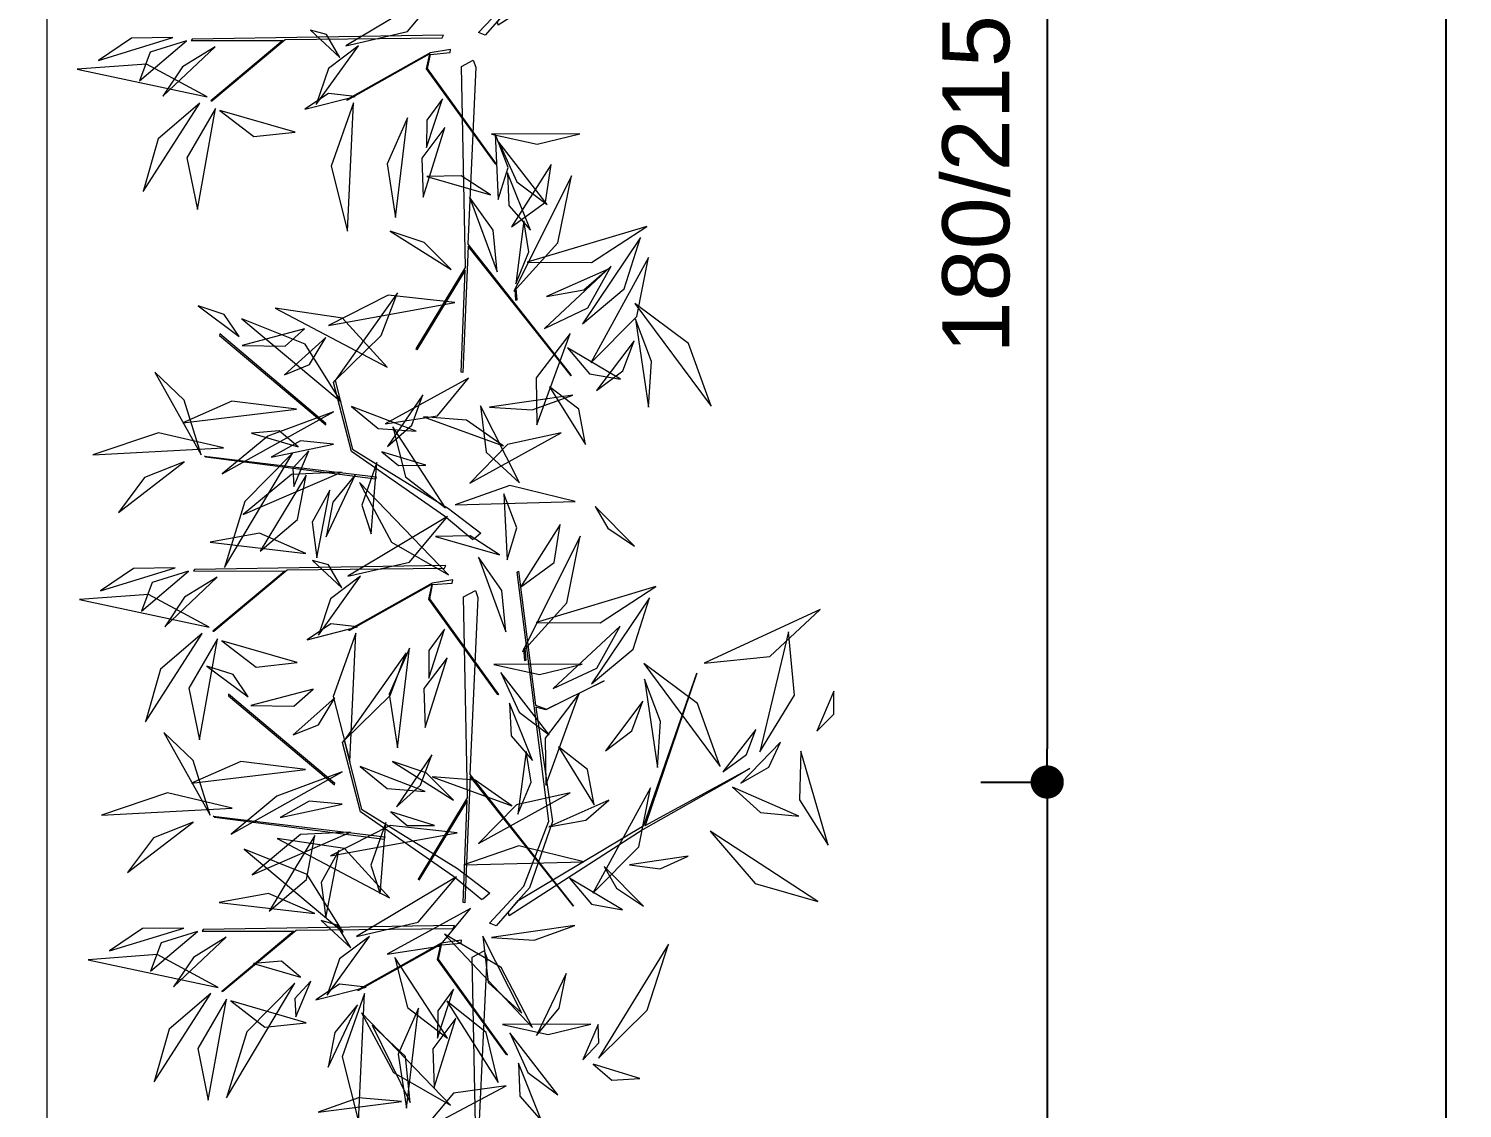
# Model space of a CAD drawing. Header units: centimetres. Extents: x 16433 to 114398, y -50094 to -12305.
# Drawn here: x 32928.5 to 33144.4, y -30597.8 to -30435.3 of the extents above; entities that cross this region are included whole.
import ezdxf

# ---------------------------------------------------------------- set-up
doc = ezdxf.new("R2010")
doc.units = ezdxf.units.CM
doc.header["$LTSCALE"] = 0.5
doc.layers.get('0').update_dxf_attribs({"linetype": 'CONTINUOUS'})
doc.layers.get('DEFPOINTS').update_dxf_attribs({"linetype": 'CONTINUOUS'})
doc.layers.add('3-BAT C-Niveau -2', color=7, linetype='CONTINUOUS')
doc.styles.add('Helvetica', font='')
doc.styles.get('Helvetica').set_extended_font_data('Helvetica')
doc.dimstyles.new('IS', dxfattribs={"dimtxt": 10.08724, "dimasz": 5.007446, "dimexe": 2, "dimexo": 10, "dimgap": 3, "dimtad": 1, "dimdec": 1, "dimtxsty": 'Helvetica', "dimblk": 'DOT', "dimblk1": 'DOT', "dimblk2": 'DOT', "dimcen": 0, "dimdle": 10, "dimazin": 0, "dimtfac": 0.8, "dimtdec": 1, "dimtix": 1, "dimtmove": 0, "dimatfit": 0, "dimldrblk": 'VW_FILLEDARROW-1', "dimfxl": 10, "dimfxlon": 1, "dimfrac": 2, "dimtolj": 1, "dimarcsym": 0})

# ---------------------------------------------------------------- blocks, each defined once
blk = doc.blocks.new('Groupe-85-1')
at = {"color": 253, "linetype": 'Continuous', "lineweight": 5, "true_color": 0xa0a0a4}
for points in [[(15582.81, -47684.85, -200.44), (15582.11, -47678.43, -199.26), (15578.86, -47672.82, -200.49), (15578.86, -47672.82, -200.49), (15582.81, -47684.85, -200.44)], [(15582.88, -47686.2, -200.73), (15589.58, -47684.18, -197.34), (15593.28, -47678.4, -193.77), (15593.28, -47678.4, -193.77), (15582.88, -47686.2, -200.73)], [(15582.88, -47686.2, -200.73), (15589.58, -47684.18, -197.34), (15593.28, -47678.4, -193.77), (15593.28, -47678.4, -193.77), (15582.88, -47686.2, -200.73)], [(15597.42, -47702.17, -204.31), (15605.41, -47695.88, -204.16), (15608.76, -47686.54, -202.67), (15608.76, -47686.54, -202.67), (15597.42, -47702.17, -204.31)], [(15588.04, -47699.89, -210.57), (15585.46, -47692.32, -206.9), (15579.09, -47688.73, -202.54), (15579.09, -47688.73, -202.54), (15588.04, -47699.89, -210.57)], [(15588.29, -47698.66, -217.22), (15595.37, -47695.47, -219.34), (15598.9, -47688.76, -221.55), (15598.9, -47688.76, -221.55), (15588.29, -47698.66, -217.22)], [(15596.33, -47702.98, -204.62), (15601.01, -47705.6, -205.07), (15606.32, -47705.67, -204.23), (15606.32, -47705.67, -204.23), (15596.33, -47702.98, -204.62)], [(15593.68, -47712.16, -213.12), (15591.84, -47715.4, -210.71), (15592.88, -47719.46, -208.62), (15592.88, -47719.46, -208.62), (15593.68, -47712.16, -213.12)], [(15593.68, -47712.16, -213.12), (15591.84, -47715.4, -210.71), (15592.88, -47719.46, -208.62), (15592.88, -47719.46, -208.62), (15593.68, -47712.16, -213.12)], [(15594.02, -47710.51, -212.09), (15597.02, -47712.43, -209.87), (15599.7, -47711.8, -207.1), (15599.7, -47711.8, -207.1), (15594.02, -47710.51, -212.09)], [(15594.02, -47710.51, -212.09), (15597.02, -47712.43, -209.87), (15599.7, -47711.8, -207.1), (15599.7, -47711.8, -207.1), (15594.02, -47710.51, -212.09)], [(15594.74, -47712.81, -212.64), (15603.2, -47718.66, -211.07), (15613.53, -47719.97, -212.06), (15613.53, -47719.97, -212.06), (15594.74, -47712.81, -212.64)], [(15594.74, -47712.81, -212.64), (15603.2, -47718.66, -211.07), (15613.53, -47719.97, -212.06), (15613.53, -47719.97, -212.06), (15594.74, -47712.81, -212.64)]]:
    blk.add_polyline3d(points, dxfattribs=at)
blk = doc.blocks.new('Groupe-86-1')
at = {"color": 253, "linetype": 'Continuous', "lineweight": 5, "true_color": 0xa0a0a4, "flags": 128}
for points in [[(15733.87, -47624.15), (15736.4, -47637.6), (15725.46, -47628.62), (15725.52, -47628.76), (15736.62, -47637.91), (15741.27, -47661.11), (15741.72, -47661.23), (15734.09, -47624.16), (15733.85, -47624.04), (15733.86, -47624.12)], [(15655.47, -47639.32), (15658, -47652.77), (15647.06, -47643.78), (15647.12, -47643.93), (15658.22, -47653.07), (15662.87, -47676.28), (15663.32, -47676.4), (15655.69, -47639.33), (15655.45, -47639.21), (15655.46, -47639.28)], [(15602.44, -47650.72), (15604.97, -47664.17), (15594.03, -47655.19), (15594.08, -47655.33), (15605.19, -47664.48), (15609.84, -47687.68), (15610.29, -47687.8), (15602.66, -47650.73), (15602.42, -47650.61), (15602.43, -47650.69)], [(15667.9, -47679.68), (15670.58, -47674.85), (15677.53, -47659.28), (15687.26, -47654.68), (15687.61, -47654.85), (15677.92, -47659.34), (15671.83, -47675.2), (15669.09, -47680.68), (15667.95, -47679.78)], [(15614.87, -47691.08), (15617.55, -47686.26), (15624.49, -47670.69), (15634.23, -47666.09), (15634.58, -47666.25), (15624.89, -47670.75), (15618.8, -47686.61), (15616.06, -47692.09), (15614.92, -47691.18)]]:
    blk.add_lwpolyline(points, dxfattribs=at)
for points in [[(15680.78, -47654.7), (15680.97, -47654.7), (15691.26, -47636.47), (15690.99, -47636.51)], [(15672.63, -47637.86), (15672.74, -47637.64), (15674.5, -47663.6), (15674.11, -47663.58)], [(15619.59, -47649.27), (15619.71, -47649.04), (15621.46, -47675), (15621.08, -47674.98)], [(15627.75, -47666.1), (15627.94, -47666.1), (15638.22, -47647.88), (15637.96, -47647.91)], [(15739.79, -47662.66), (15738.74, -47659.72), (15729.44, -47648.67), (15729.47, -47648.85), (15738.57, -47659.68), (15736.25, -47659.61), (15724.14, -47672.43), (15724.1, -47672.69), (15736.33, -47659.79), (15738.51, -47659.82), (15739.31, -47662.67)], [(15743.08, -47666.32), (15749.5, -47670.4), (15759.81, -47672.26), (15795.76, -47660.57), (15795.97, -47660.74), (15776.6, -47667.04), (15776.35, -47668.75), (15782.13, -47676.49), (15776.18, -47668.66), (15776.31, -47667.15), (15759.86, -47672.8), (15749.44, -47671.27), (15747.21, -47669.91), (15761.86, -47686.42), (15785.85, -47690), (15761.87, -47686.62), (15773.24, -47700.49), (15771.1, -47698.1), (15761.22, -47686.42), (15744.72, -47669.03), (15745.22, -47668.83), (15747.21, -47669.91), (15742.87, -47667.38)], [(15661.39, -47677.83), (15660.34, -47674.89), (15651.04, -47663.84), (15651.07, -47664.01), (15660.17, -47674.85), (15657.85, -47674.78), (15645.74, -47687.6), (15645.7, -47687.86), (15657.93, -47674.96), (15660.12, -47674.99), (15660.91, -47677.84)], [(15694.9, -47689.66), (15711.19, -47670.75), (15692.33, -47673.51), (15692.35, -47673.27), (15707.54, -47671.01), (15694.41, -47666.06), (15694.57, -47665.97), (15707.97, -47670.95), (15737.56, -47664.73), (15738.85, -47666.32), (15737.89, -47666.89), (15711.48, -47670.64), (15695.08, -47689.48)], [(15608.35, -47689.23), (15607.31, -47686.29), (15598.01, -47675.24), (15598.04, -47675.42), (15607.13, -47686.25), (15604.82, -47686.18), (15592.71, -47699), (15592.67, -47699.26), (15604.9, -47686.36), (15607.08, -47686.39), (15607.88, -47689.24)], [(15616.5, -47704.82), (15632.79, -47685.92), (15613.93, -47688.68), (15613.95, -47688.44), (15629.14, -47686.18), (15616.01, -47681.22), (15616.17, -47681.13), (15629.57, -47686.11), (15659.17, -47679.9), (15660.45, -47681.49), (15659.49, -47682.06), (15633.08, -47685.8), (15616.68, -47704.65)], [(15611.65, -47692.89), (15618.07, -47696.96), (15628.38, -47698.83), (15664.33, -47687.14), (15664.54, -47687.31), (15645.17, -47693.61), (15644.91, -47695.32), (15650.7, -47703.06), (15644.75, -47695.23), (15644.88, -47693.72), (15628.43, -47699.37), (15618.01, -47697.83), (15615.77, -47696.48), (15630.43, -47712.99), (15654.42, -47716.57), (15630.43, -47713.18), (15641.81, -47727.06), (15639.67, -47724.67), (15629.79, -47712.99), (15613.28, -47695.6), (15613.79, -47695.4), (15615.77, -47696.48), (15611.43, -47693.95)], [(15563.46, -47716.23), (15579.76, -47697.32), (15560.9, -47700.08), (15560.91, -47699.84), (15576.11, -47697.58), (15562.97, -47692.63), (15563.14, -47692.54), (15576.54, -47697.52), (15606.13, -47691.3), (15607.42, -47692.89), (15606.45, -47693.46), (15580.05, -47697.21), (15563.65, -47716.05)]]:
    blk.add_lwpolyline(points, close=True, dxfattribs=at)
at = {"color": 253, "linetype": 'Continuous', "lineweight": 5, "true_color": 0xa0a0a4}
for points in [[(15725.95, -47627.97, -186.41), (15729.12, -47618.06, -187.61), (15726.43, -47607.99, -186.97), (15726.43, -47607.99, -186.97), (15725.95, -47627.97, -186.41)], [(15733.77, -47621.26, -174.84), (15732.55, -47615.15, -175.45), (15728.32, -47610.89, -176.76), (15728.32, -47610.89, -176.76), (15733.77, -47621.26, -174.84)], [(15733.68, -47623.33, -174.58), (15730.96, -47618.28, -172.2), (15726.45, -47617.52, -168.43), (15726.45, -47617.52, -168.43), (15733.68, -47623.33, -174.58)], [(15674.49, -47640.21, -223.19), (15674.92, -47630.19, -225.59), (15669.78, -47621.09, -225.79), (15669.78, -47621.09, -225.79), (15674.49, -47640.21, -223.19)], [(15674.49, -47640.21, -223.19), (15674.92, -47630.19, -225.59), (15669.78, -47621.09, -225.79), (15669.78, -47621.09, -225.79), (15674.49, -47640.21, -223.19)], [(15724.85, -47627.08, -186.4), (15718.39, -47621.92, -186.75), (15710.18, -47621.18, -187), (15710.18, -47621.18, -187), (15724.85, -47627.08, -186.4)], [(15733.61, -47627.74, -186.97), (15729.71, -47623.48, -187.38), (15724.8, -47621.38, -185.5), (15724.8, -47621.38, -185.5), (15733.61, -47627.74, -186.97)], [(15647.55, -47643.14, -186.41), (15650.72, -47633.22, -187.61), (15648.03, -47623.16, -186.97), (15648.03, -47623.16, -186.97), (15647.55, -47643.14, -186.41)], [(15655.37, -47636.42, -174.84), (15654.15, -47630.31, -175.45), (15649.92, -47626.05, -176.76), (15649.92, -47626.05, -176.76), (15655.37, -47636.42, -174.84)], [(15671.31, -47634.81, -215.73), (15667.89, -47629.38, -216.78), (15662.02, -47626.52, -215.22), (15662.02, -47626.52, -215.22), (15671.31, -47634.81, -215.73)], [(15671.31, -47634.81, -215.73), (15667.89, -47629.38, -216.78), (15662.02, -47626.52, -215.22), (15662.02, -47626.52, -215.22), (15671.31, -47634.81, -215.73)], [(15672.82, -47637.14, -214.21), (15680.44, -47633.08, -211.43), (15683.76, -47627.95, -206.15), (15683.76, -47627.95, -206.15), (15672.82, -47637.14, -214.21)], [(15724.47, -47629.54, -182.25), (15716.36, -47626.67, -178.08), (15709.01, -47629.68, -173.29), (15709.01, -47629.68, -173.29), (15724.47, -47629.54, -182.25)], [(15724.32, -47630.24, -181.99), (15721.39, -47636.01, -181.12), (15723.2, -47641.99, -179.03), (15723.2, -47641.99, -179.03), (15724.32, -47630.24, -181.99)], [(15621.46, -47651.61, -223.19), (15621.89, -47641.6, -225.59), (15616.75, -47632.49, -225.79), (15616.75, -47632.49, -225.79), (15621.46, -47651.61, -223.19)], [(15621.46, -47651.61, -223.19), (15621.89, -47641.6, -225.59), (15616.75, -47632.49, -225.79), (15616.75, -47632.49, -225.79), (15621.46, -47651.61, -223.19)], [(15655.28, -47638.49, -174.58), (15652.56, -47633.44, -172.2), (15648.05, -47632.68, -168.43), (15648.05, -47632.68, -168.43), (15655.28, -47638.49, -174.58)], [(15682.26, -47649.96, -221.24), (15681.63, -47640.16, -218.96), (15677.04, -47633.5, -214.31), (15677.04, -47633.5, -214.31), (15682.26, -47649.96, -221.24)], [(15691.4, -47639.44, -211.6), (15694.25, -47636.59, -211.07), (15694.78, -47632.49, -211.1), (15694.78, -47632.49, -211.1), (15691.4, -47639.44, -211.6)], [(15594.52, -47654.54, -186.41), (15597.69, -47644.62, -187.61), (15594.99, -47634.56, -186.97), (15594.99, -47634.56, -186.97), (15594.52, -47654.54, -186.41)], [(15646.45, -47642.25, -186.4), (15639.99, -47637.08, -186.75), (15631.78, -47636.35, -187), (15631.78, -47636.35, -187), (15646.45, -47642.25, -186.4)], [(15655.21, -47642.9, -186.97), (15651.31, -47638.65, -187.38), (15646.4, -47636.54, -185.5), (15646.4, -47636.54, -185.5), (15655.21, -47642.9, -186.97)], [(15602.34, -47647.83, -174.84), (15601.12, -47641.72, -175.45), (15596.89, -47637.46, -176.76), (15596.89, -47637.46, -176.76), (15602.34, -47647.83, -174.84)], [(15618.28, -47646.21, -215.73), (15614.85, -47640.78, -216.78), (15608.99, -47637.93, -215.22), (15608.99, -47637.93, -215.22), (15618.28, -47646.21, -215.73)], [(15618.28, -47646.21, -215.73), (15614.85, -47640.78, -216.78), (15608.99, -47637.93, -215.22), (15608.99, -47637.93, -215.22), (15618.28, -47646.21, -215.73)], [(15619.79, -47648.54, -214.21), (15627.41, -47644.48, -211.43), (15630.73, -47639.35, -206.15), (15630.73, -47639.35, -206.15), (15619.79, -47648.54, -214.21)], [(15661.2, -47655.36, -200.41), (15662.88, -47647.95, -200.32), (15660.16, -47640.92, -200.54), (15660.16, -47640.92, -200.54), (15661.2, -47655.36, -200.41)], [(15682.92, -47655.47, -210.1), (15677.47, -47646.46, -209.96), (15670.6, -47640.76, -205.95), (15670.6, -47640.76, -205.95), (15682.92, -47655.47, -210.1)], [(15684.62, -47656.35, -220.09), (15692.13, -47649.38, -220.53), (15694.1, -47639.34, -219.34), (15694.1, -47639.34, -219.34), (15684.62, -47656.35, -220.09)], [(15690.16, -47640.1, -202.5), (15691.27, -47646.48, -200.11), (15694.35, -47648.86, -195.35), (15694.35, -47648.86, -195.35), (15690.16, -47640.1, -202.5)], [(15646.07, -47644.7, -182.25), (15637.96, -47641.84, -178.08), (15630.61, -47644.84, -173.29), (15630.61, -47644.84, -173.29), (15646.07, -47644.7, -182.25)], [(15730.17, -47649.88, -179.83), (15729.86, -47645.84, -178.67), (15726.86, -47642.79, -177.99), (15726.86, -47642.79, -177.99), (15730.17, -47649.88, -179.83)], [(15735.51, -47646.48, -177.75), (15738.52, -47643.86, -175.38), (15738.74, -47641.37, -172.12), (15738.74, -47641.37, -172.12), (15735.51, -47646.48, -177.75)], [(15602.24, -47649.9, -174.58), (15599.53, -47644.85, -172.2), (15595.02, -47644.09, -168.43), (15595.02, -47644.09, -168.43), (15602.24, -47649.9, -174.58)], [(15629.22, -47661.36, -221.24), (15628.59, -47651.56, -218.96), (15624, -47644.9, -214.31), (15624, -47644.9, -214.31), (15629.22, -47661.36, -221.24)], [(15638.36, -47650.84, -211.6), (15641.22, -47648, -211.07), (15641.74, -47643.89, -211.1), (15641.74, -47643.89, -211.1), (15638.36, -47650.84, -211.6)], [(15675.7, -47650.62, -212.64), (15667.17, -47644.89, -211.07), (15656.82, -47643.71, -212.06), (15656.82, -47643.71, -212.06), (15675.7, -47650.62, -212.64)], [(15675.7, -47650.62, -212.64), (15667.17, -47644.89, -211.07), (15656.82, -47643.71, -212.06), (15656.82, -47643.71, -212.06), (15675.7, -47650.62, -212.64)], [(15674.23, -47658.38, -233.25), (15672.47, -47651.03, -238.65), (15665.17, -47645, -241.93), (15665.17, -47645, -241.93), (15674.23, -47658.38, -233.25)], [(15676.76, -47651.26, -213.12), (15678.57, -47648, -210.71), (15677.47, -47643.96, -208.62), (15677.47, -47643.96, -208.62), (15676.76, -47651.26, -213.12)], [(15676.76, -47651.26, -213.12), (15678.57, -47648, -210.71), (15677.47, -47643.96, -208.62), (15677.47, -47643.96, -208.62), (15676.76, -47651.26, -213.12)], [(15691, -47662.2, -220.85), (15697.04, -47654.2, -221.31), (15696.63, -47643.95, -222.56), (15696.63, -47643.95, -222.56), (15691, -47662.2, -220.85)], [(15737.75, -47648.95, -207.06), (15733.58, -47645.12, -208.24), (15727.87, -47644.33, -209.24), (15727.87, -47644.33, -209.24), (15737.75, -47648.95, -207.06)], [(15645.92, -47645.4, -181.99), (15642.99, -47651.18, -181.12), (15644.8, -47657.15, -179.03), (15644.8, -47657.15, -179.03), (15645.92, -47645.4, -181.99)], [(15687.02, -47647.19, -218.46), (15689.22, -47650.61, -216.39), (15693.68, -47652.29, -215.43), (15693.68, -47652.29, -215.43), (15687.02, -47647.19, -218.46)], [(15737.39, -47647.04, -178.9), (15741.22, -47655.76, -176.01), (15749, -47660.14, -172.29), (15749, -47660.14, -172.29), (15737.39, -47647.04, -178.9)], [(15737.39, -47647.04, -178.9), (15741.22, -47655.76, -176.01), (15749, -47660.14, -172.29), (15749, -47660.14, -172.29), (15737.39, -47647.04, -178.9)], [(15593.41, -47653.65, -186.4), (15586.96, -47648.49, -186.75), (15578.75, -47647.75, -187), (15578.75, -47647.75, -187), (15593.41, -47653.65, -186.4)], [(15602.18, -47654.31, -186.97), (15598.28, -47650.05, -187.38), (15593.36, -47647.95, -185.5), (15593.36, -47647.95, -185.5), (15602.18, -47654.31, -186.97)], [(15660.27, -47648.56, -189.87), (15665.99, -47653.18, -186.93), (15672.76, -47653.21, -183.27), (15672.76, -47653.21, -183.27), (15660.27, -47648.56, -189.87)], [(15678.13, -47656.37, -207.72), (15677.68, -47651.41, -206.62), (15674.44, -47647.55, -205.86), (15674.44, -47647.55, -205.86), (15678.13, -47656.37, -207.72)], [(15729.18, -47649.81, -179.52), (15719.17, -47648.28, -178.73), (15710.04, -47652.51, -177.91), (15710.04, -47652.51, -177.91), (15729.18, -47649.81, -179.52)], [(15637.13, -47651.5, -202.5), (15638.24, -47657.88, -200.11), (15641.32, -47660.27, -195.35), (15641.32, -47660.27, -195.35), (15637.13, -47651.5, -202.5)], [(15676.45, -47652.92, -212.09), (15673.43, -47651.03, -209.87), (15670.75, -47651.7, -207.1), (15670.75, -47651.7, -207.1), (15676.45, -47652.92, -212.09)], [(15676.45, -47652.92, -212.09), (15673.43, -47651.03, -209.87), (15670.75, -47651.7, -207.1), (15670.75, -47651.7, -207.1), (15676.45, -47652.92, -212.09)], [(15593.04, -47656.11, -182.25), (15584.93, -47653.24, -178.08), (15577.58, -47656.24, -173.29), (15577.58, -47656.24, -173.29), (15593.04, -47656.11, -182.25)], [(15608.16, -47666.77, -200.41), (15609.85, -47659.35, -200.32), (15607.12, -47652.32, -200.54), (15607.12, -47652.32, -200.54), (15608.16, -47666.77, -200.41)], [(15629.89, -47666.88, -210.1), (15624.44, -47657.86, -209.96), (15617.56, -47652.17, -205.95), (15617.56, -47652.17, -205.95), (15629.89, -47666.88, -210.1)], [(15702.48, -47670.4, -225.36), (15701.72, -47660.29, -224.7), (15695.53, -47652.34, -224), (15695.53, -47652.34, -224), (15702.48, -47670.4, -225.36)], [(15606.22, -47671.51, -220.09), (15613.73, -47664.55, -220.53), (15615.7, -47654.51, -219.34), (15615.7, -47654.51, -219.34), (15606.22, -47671.51, -220.09)], [(15671.21, -47657.15, -229.03), (15665.99, -47655.43, -227.48), (15660.87, -47657.12, -225.66), (15660.87, -47657.12, -225.66), (15671.21, -47657.15, -229.03)], [(15687.61, -47654.85, -197.23), (15695.56, -47660.42, -194.28), (15702.32, -47661.6, -188.42), (15702.32, -47661.6, -188.42), (15687.61, -47654.85, -197.23)], [(15592.89, -47656.81, -181.99), (15589.96, -47662.58, -181.12), (15591.77, -47668.56, -179.03), (15591.77, -47668.56, -179.03), (15592.89, -47656.81, -181.99)], [(15621.2, -47669.78, -233.25), (15619.43, -47662.43, -238.65), (15612.13, -47656.41, -241.93), (15612.13, -47656.41, -241.93), (15621.2, -47669.78, -233.25)], [(15651.77, -47665.05, -179.83), (15651.46, -47661.01, -178.67), (15648.46, -47657.96, -177.99), (15648.46, -47657.96, -177.99), (15651.77, -47665.05, -179.83)], [(15657.12, -47661.65, -177.75), (15660.12, -47659.02, -175.38), (15660.34, -47656.54, -172.12), (15660.34, -47656.54, -172.12), (15657.12, -47661.65, -177.75)], [(15674.24, -47660.48, -204.62), (15669.52, -47657.92, -205.07), (15664.21, -47657.91, -204.23), (15664.21, -47657.91, -204.23), (15674.24, -47660.48, -204.62)], [(15684.2, -47657.98, -199.77), (15681.7, -47662.58, -197.57), (15682.36, -47668.28, -196.35), (15682.36, -47668.28, -196.35), (15684.2, -47657.98, -199.77)], [(15728.5, -47658.2, -247.3), (15721.12, -47656.46, -244.69), (15713.39, -47659.21, -243.35), (15713.39, -47659.21, -243.35), (15728.5, -47658.2, -247.3)], [(15728.5, -47658.2, -247.3), (15721.12, -47656.46, -244.69), (15713.39, -47659.21, -243.35), (15713.39, -47659.21, -243.35), (15728.5, -47658.2, -247.3)], [(15597.3, -47665.79, -212.64), (15588.77, -47660.05, -211.07), (15578.42, -47658.88, -212.06), (15578.42, -47658.88, -212.06), (15597.3, -47665.79, -212.64)], [(15597.3, -47665.79, -212.64), (15588.77, -47660.05, -211.07), (15578.42, -47658.88, -212.06), (15578.42, -47658.88, -212.06), (15597.3, -47665.79, -212.64)], [(15598.36, -47666.43, -213.12), (15600.17, -47663.17, -210.71), (15599.07, -47659.12, -208.62), (15599.07, -47659.12, -208.62), (15598.36, -47666.43, -213.12)], [(15598.36, -47666.43, -213.12), (15600.17, -47663.17, -210.71), (15599.07, -47659.12, -208.62), (15599.07, -47659.12, -208.62), (15598.36, -47666.43, -213.12)], [(15607.24, -47659.96, -189.87), (15612.95, -47664.58, -186.93), (15619.73, -47664.61, -183.27), (15619.73, -47664.61, -183.27), (15607.24, -47659.96, -189.87)], [(15612.6, -47677.37, -220.85), (15618.64, -47669.37, -221.31), (15618.23, -47659.12, -222.56), (15618.23, -47659.12, -222.56), (15612.6, -47677.37, -220.85)], [(15625.1, -47667.77, -207.72), (15624.65, -47662.81, -206.62), (15621.41, -47658.95, -205.86), (15621.41, -47658.95, -205.86), (15625.1, -47667.77, -207.72)], [(15633.99, -47658.59, -218.46), (15636.18, -47662.02, -216.39), (15640.64, -47663.69, -215.43), (15640.64, -47663.69, -215.43), (15633.99, -47658.59, -218.46)], [(15659.35, -47664.11, -207.06), (15655.18, -47660.28, -208.24), (15649.47, -47659.5, -209.24), (15649.47, -47659.5, -209.24), (15659.35, -47664.11, -207.06)], [(15707.24, -47668.93, -228.81), (15710.5, -47664.15, -229.15), (15711.23, -47658.82, -227.32), (15711.23, -47658.82, -227.32), (15707.24, -47668.93, -228.81)], [(15658.99, -47662.21, -178.9), (15662.82, -47670.93, -176.01), (15670.6, -47675.3, -172.29), (15670.6, -47675.3, -172.29), (15658.99, -47662.21, -178.9)], [(15658.99, -47662.21, -178.9), (15662.82, -47670.93, -176.01), (15670.6, -47675.3, -172.29), (15670.6, -47675.3, -172.29), (15658.99, -47662.21, -178.9)], [(15673.16, -47661.3, -204.31), (15665.25, -47667.7, -204.16), (15662.02, -47677.08, -202.67), (15662.02, -47677.08, -202.67), (15673.16, -47661.3, -204.31)], [(15676.64, -47663.31, -198.87), (15669.9, -47662.3, -195.41), (15665.92, -47664.49, -190.33), (15665.92, -47664.49, -190.33), (15676.64, -47663.31, -198.87)], [(15728.08, -47664.02, -186.16), (15722.92, -47661.45, -185.75), (15717.19, -47662.73, -185.13), (15717.19, -47662.73, -185.13), (15728.08, -47664.02, -186.16)], [(15732.28, -47662.84, -197.01), (15728.67, -47661.12, -196.39), (15724.6, -47661.87, -196.61), (15724.6, -47661.87, -196.61), (15732.28, -47662.84, -197.01)], [(15650.78, -47664.98, -179.52), (15640.77, -47663.44, -178.73), (15631.64, -47667.68, -177.91), (15631.64, -47667.68, -177.91), (15650.78, -47664.98, -179.52)], [(15682.33, -47664.69, -217.22), (15675.29, -47667.97, -219.34), (15671.85, -47674.73, -221.55), (15671.85, -47674.73, -221.55), (15682.33, -47664.69, -217.22)], [(15678.36, -47663.75, -202.35), (15676.81, -47666.59, -200.21), (15677.58, -47670.63, -199.09), (15677.58, -47670.63, -199.09), (15678.36, -47663.75, -202.35)], [(15679.27, -47664.44, -202.12), (15683.14, -47667.43, -201.54), (15687.95, -47668.23, -202.14), (15687.95, -47668.23, -202.14), (15679.27, -47664.44, -202.12)], [(15682.56, -47663.46, -210.57), (15685.25, -47671, -206.9), (15691.66, -47674.51, -202.54), (15691.66, -47674.51, -202.54), (15682.56, -47663.46, -210.57)], [(15719.41, -47672.65, -183.47), (15721.42, -47667.78, -183.7), (15720.34, -47662.68, -184.07), (15720.34, -47662.68, -184.07), (15719.41, -47672.65, -183.47)], [(15719.41, -47672.65, -183.47), (15721.42, -47667.78, -183.7), (15720.34, -47662.68, -184.07), (15720.34, -47662.68, -184.07), (15719.41, -47672.65, -183.47)], [(15598.05, -47668.09, -212.09), (15595.03, -47666.2, -209.87), (15592.35, -47666.87, -207.1), (15592.35, -47666.87, -207.1), (15598.05, -47668.09, -212.09)], [(15598.05, -47668.09, -212.09), (15595.03, -47666.2, -209.87), (15592.35, -47666.87, -207.1), (15592.35, -47666.87, -207.1), (15598.05, -47668.09, -212.09)], [(15618.17, -47668.56, -229.03), (15612.96, -47666.84, -227.48), (15607.84, -47668.52, -225.66), (15607.84, -47668.52, -225.66), (15618.17, -47668.56, -229.03)], [(15634.58, -47666.25, -197.23), (15642.53, -47671.82, -194.28), (15649.28, -47673, -188.42), (15649.28, -47673, -188.42), (15634.58, -47666.25, -197.23)], [(15604.08, -47673.05, -177.75), (15607.08, -47670.43, -175.38), (15607.31, -47667.94, -172.12), (15607.31, -47667.94, -172.12), (15604.08, -47673.05, -177.75)], [(15624.08, -47685.57, -225.36), (15623.32, -47675.46, -224.7), (15617.13, -47667.5, -224), (15617.13, -47667.5, -224), (15624.08, -47685.57, -225.36)], [(15682.64, -47681.52, -185.42), (15685.42, -47675.38, -185.31), (15684.7, -47668.92, -184.01), (15684.7, -47668.92, -184.01), (15682.64, -47681.52, -185.42)], [(15598.73, -47676.45, -179.83), (15598.43, -47672.41, -178.67), (15595.42, -47669.36, -177.99), (15595.42, -47669.36, -177.99), (15598.73, -47676.45, -179.83)], [(15606.32, -47675.52, -207.06), (15602.15, -47671.69, -208.24), (15596.43, -47670.9, -209.24), (15596.43, -47670.9, -209.24), (15606.32, -47675.52, -207.06)], [(15631.17, -47669.38, -199.77), (15628.67, -47673.98, -197.57), (15629.32, -47679.68, -196.35), (15629.32, -47679.68, -196.35), (15631.17, -47669.38, -199.77)], [(15708.22, -47675.77, -199.98), (15714.24, -47674.02, -200.36), (15718.49, -47669.58, -199.46), (15718.49, -47669.58, -199.46), (15708.22, -47675.77, -199.98)], [(15728.42, -47671.1, -183.78), (15728.23, -47678.14, -183.14), (15730.96, -47684.16, -184.94), (15730.96, -47684.16, -184.94), (15728.42, -47671.1, -183.78)], [(15595.84, -47675.65, -204.62), (15591.12, -47673.09, -205.07), (15585.81, -47673.08, -204.23), (15585.81, -47673.08, -204.23), (15595.84, -47675.65, -204.62)], [(15650.1, -47673.36, -247.3), (15642.72, -47671.63, -244.69), (15634.99, -47674.38, -243.35), (15634.99, -47674.38, -243.35), (15650.1, -47673.36, -247.3)], [(15650.1, -47673.36, -247.3), (15642.72, -47671.63, -244.69), (15634.99, -47674.38, -243.35), (15634.99, -47674.38, -243.35), (15650.1, -47673.36, -247.3)], [(15718.93, -47673.9, -183.73), (15723.94, -47674.48, -181.29), (15728.58, -47671.6, -179.52), (15728.58, -47671.6, -179.52), (15718.93, -47673.9, -183.73)], [(15727.43, -47672.39, -176.88), (15722.06, -47676.19, -176.9), (15719.57, -47681.27, -174.04), (15719.57, -47681.27, -174.04), (15727.43, -47672.39, -176.88)], [(15597.74, -47676.38, -179.52), (15587.74, -47674.85, -178.73), (15578.61, -47679.08, -177.91), (15578.61, -47679.08, -177.91), (15597.74, -47676.38, -179.52)], [(15605.96, -47673.61, -178.9), (15609.79, -47682.33, -176.01), (15617.57, -47686.71, -172.29), (15617.57, -47686.71, -172.29), (15605.96, -47673.61, -178.9)], [(15605.96, -47673.61, -178.9), (15609.79, -47682.33, -176.01), (15617.57, -47686.71, -172.29), (15617.57, -47686.71, -172.29), (15605.96, -47673.61, -178.9)], [(15623.61, -47674.72, -198.87), (15616.87, -47673.7, -195.41), (15612.89, -47675.89, -190.33), (15612.89, -47675.89, -190.33), (15623.61, -47674.72, -198.87)], [(15625.33, -47675.16, -202.35), (15623.78, -47677.99, -200.21), (15624.54, -47682.03, -199.09), (15624.54, -47682.03, -199.09), (15625.33, -47675.16, -202.35)], [(15628.84, -47684.1, -228.81), (15632.1, -47679.32, -229.15), (15632.83, -47673.99, -227.32), (15632.83, -47673.99, -227.32), (15628.84, -47684.1, -228.81)], [(15666.38, -47684.05, -183.47), (15668.39, -47679.18, -183.7), (15667.31, -47674.08, -184.07), (15667.31, -47674.08, -184.07), (15666.38, -47684.05, -183.47)], [(15666.38, -47684.05, -183.47), (15668.39, -47679.18, -183.7), (15667.31, -47674.08, -184.07), (15667.31, -47674.08, -184.07), (15666.38, -47684.05, -183.47)], [(15723.15, -47674.52, -161.32), (15718.34, -47675.67, -161.24), (15715.28, -47679.53, -160.95), (15715.28, -47679.53, -160.95), (15723.15, -47674.52, -161.32)], [(15594.76, -47676.46, -204.31), (15586.85, -47682.87, -204.16), (15583.62, -47692.24, -202.67), (15583.62, -47692.24, -202.67), (15594.76, -47676.46, -204.31)], [(15626.24, -47675.85, -202.12), (15630.11, -47678.84, -201.54), (15634.92, -47679.64, -202.14), (15634.92, -47679.64, -202.14), (15626.24, -47675.85, -202.12)], [(15649.68, -47679.19, -186.16), (15644.52, -47676.62, -185.75), (15638.79, -47677.9, -185.13), (15638.79, -47677.9, -185.13), (15649.68, -47679.19, -186.16)], [(15653.88, -47678.01, -197.01), (15650.27, -47676.29, -196.39), (15646.2, -47677.04, -196.61), (15646.2, -47677.04, -196.61), (15653.88, -47678.01, -197.01)], [(15676.41, -47693.74, -176.08), (15676.95, -47683.66, -174.79), (15672.58, -47676.08, -170.69), (15672.58, -47676.08, -170.69), (15676.41, -47693.74, -176.08)], [(15686.19, -47689.75, -205.3), (15682.94, -47682.16, -204.92), (15676.17, -47677.65, -203.9), (15676.17, -47677.65, -203.9), (15686.19, -47689.75, -205.3)], [(15687.9, -47677.08, -200.73), (15681.23, -47679.19, -197.34), (15677.61, -47685.02, -193.77), (15677.61, -47685.02, -193.77), (15687.9, -47677.08, -200.73)], [(15687.9, -47677.08, -200.73), (15681.23, -47679.19, -197.34), (15677.61, -47685.02, -193.77), (15677.61, -47685.02, -193.77), (15687.9, -47677.08, -200.73)], [(15715.27, -47676.66, -194.21), (15719.85, -47680.97, -192.81), (15725.61, -47680.75, -190.06), (15725.61, -47680.75, -190.06), (15715.27, -47676.66, -194.21)], [(15715.27, -47676.66, -194.21), (15719.85, -47680.97, -192.81), (15725.61, -47680.75, -190.06), (15725.61, -47680.75, -190.06), (15715.27, -47676.66, -194.21)], [(15604.16, -47678.63, -210.57), (15606.85, -47686.16, -206.9), (15613.27, -47689.67, -202.54), (15613.27, -47689.67, -202.54), (15604.16, -47678.63, -210.57)], [(15687.99, -47678.43, -200.44), (15688.78, -47684.84, -199.26), (15692.09, -47690.41, -200.49), (15692.09, -47690.41, -200.49), (15687.99, -47678.43, -200.44)], [(15704.51, -47679.31, -203.84), (15704.62, -47679.53, -203.87), (15706.29, -47679.06, -202.04), (15706.19, -47678.85, -202.02), (15704.51, -47679.31, -203.84)], [(15705.75, -47678.78, -206.43), (15714.22, -47683.95, -204.4), (15724.48, -47684.08, -204.36), (15724.48, -47684.08, -204.36), (15705.75, -47678.78, -206.43)], [(15705.75, -47678.78, -206.43), (15714.22, -47683.95, -204.4), (15724.48, -47684.08, -204.36), (15724.48, -47684.08, -204.36), (15705.75, -47678.78, -206.43)], [(15706.96, -47678.89, -223.21), (15712.07, -47679.92, -222.61), (15716.48, -47678.32, -220.88), (15716.48, -47678.32, -220.88), (15706.96, -47678.89, -223.21)], [(15706.96, -47678.89, -223.21), (15712.07, -47679.92, -222.61), (15716.48, -47678.32, -220.88), (15716.48, -47678.32, -220.88), (15706.96, -47678.89, -223.21)], [(15603.93, -47679.86, -217.22), (15596.89, -47683.14, -219.34), (15593.45, -47689.89, -221.55), (15593.45, -47689.89, -221.55), (15603.93, -47679.86, -217.22)], [(15629.61, -47692.92, -185.42), (15632.39, -47686.79, -185.31), (15631.66, -47680.33, -184.01), (15631.66, -47680.33, -184.01), (15629.61, -47692.92, -185.42)], [(15655.19, -47687.17, -199.98), (15661.2, -47685.42, -200.36), (15665.45, -47680.99, -199.46), (15665.45, -47680.99, -199.46), (15655.19, -47687.17, -199.98)], [(15710.48, -47679.97, -194.97), (15712.22, -47689.45, -192.57), (15719.12, -47696.67, -191.31), (15719.12, -47696.67, -191.31), (15710.48, -47679.97, -194.97)], [(15597.07, -47684.77, -247.3), (15589.68, -47683.03, -244.69), (15581.96, -47685.78, -243.35), (15581.96, -47685.78, -243.35), (15597.07, -47684.77, -247.3)], [(15597.07, -47684.77, -247.3), (15589.68, -47683.03, -244.69), (15581.96, -47685.78, -243.35), (15581.96, -47685.78, -243.35), (15597.07, -47684.77, -247.3)], [(15665.9, -47685.31, -183.73), (15670.9, -47685.88, -181.29), (15675.55, -47683, -179.52), (15675.55, -47683, -179.52), (15665.9, -47685.31, -183.73)], [(15705.95, -47683.79, -210.84), (15707.97, -47689.1, -209.98), (15711.56, -47691.94, -207.2), (15711.56, -47691.94, -207.2), (15705.95, -47683.79, -210.84)], [(15650.02, -47686.27, -183.78), (15649.83, -47693.31, -183.14), (15652.56, -47699.33, -184.94), (15652.56, -47699.33, -184.94), (15650.02, -47686.27, -183.78)], [(15701.15, -47688.31, -188.89), (15693.6, -47684.54, -185.79), (15686.66, -47685.93, -181.22), (15686.66, -47685.93, -181.22), (15701.15, -47688.31, -188.89)], [(15701.16, -47684.35, -207.16), (15705.42, -47690.22, -205.48), (15712.26, -47692.48, -203.83), (15712.26, -47692.48, -203.83), (15701.16, -47684.35, -207.16)], [(15701.16, -47684.35, -207.16), (15705.42, -47690.22, -205.48), (15712.26, -47692.48, -203.83), (15712.26, -47692.48, -203.83), (15701.16, -47684.35, -207.16)], [(15596.65, -47690.59, -186.16), (15591.48, -47688.02, -185.75), (15585.76, -47689.3, -185.13), (15585.76, -47689.3, -185.13), (15596.65, -47690.59, -186.16)], [(15600.85, -47689.41, -197.01), (15597.23, -47687.69, -196.39), (15593.17, -47688.44, -196.61), (15593.17, -47688.44, -196.61), (15600.85, -47689.41, -197.01)], [(15623.37, -47705.15, -176.08), (15623.91, -47695.06, -174.79), (15619.55, -47687.48, -170.69), (15619.55, -47687.48, -170.69), (15623.37, -47705.15, -176.08)], [(15649.03, -47687.56, -176.88), (15643.66, -47691.36, -176.9), (15641.17, -47696.43, -174.04), (15641.17, -47696.43, -174.04), (15649.03, -47687.56, -176.88)], [(15662.23, -47688.06, -194.21), (15666.82, -47692.37, -192.81), (15672.57, -47692.16, -190.06), (15672.57, -47692.16, -190.06), (15662.23, -47688.06, -194.21)], [(15662.23, -47688.06, -194.21), (15666.82, -47692.37, -192.81), (15672.57, -47692.16, -190.06), (15672.57, -47692.16, -190.06), (15662.23, -47688.06, -194.21)], [(15685.13, -47693.67, -184.69), (15690.17, -47691.69, -183.17), (15692.67, -47686.74, -181.63), (15692.67, -47686.74, -181.63), (15685.13, -47693.67, -184.69)], [(15698.92, -47688.31, -215.21), (15695.7, -47692.3, -213.09), (15695.76, -47697.03, -210.46), (15695.76, -47697.03, -210.46), (15698.92, -47688.31, -215.21)], [(15633.16, -47701.16, -205.3), (15629.91, -47693.56, -204.92), (15623.14, -47689.05, -203.9), (15623.14, -47689.05, -203.9), (15633.16, -47701.16, -205.3)], [(15644.75, -47689.69, -161.32), (15639.94, -47690.84, -161.24), (15636.88, -47694.69, -160.95), (15636.88, -47694.69, -160.95), (15644.75, -47689.69, -161.32)], [(15651.48, -47690.71, -203.84), (15651.59, -47690.94, -203.87), (15653.26, -47690.46, -202.04), (15653.16, -47690.25, -202.02), (15651.48, -47690.71, -203.84)], [(15652.72, -47690.18, -206.43), (15661.19, -47695.35, -204.4), (15671.45, -47695.48, -204.36), (15671.45, -47695.48, -204.36), (15652.72, -47690.18, -206.43)], [(15652.72, -47690.18, -206.43), (15661.19, -47695.35, -204.4), (15671.45, -47695.48, -204.36), (15671.45, -47695.48, -204.36), (15652.72, -47690.18, -206.43)], [(15702.92, -47689.86, -201.48), (15709.24, -47695.07, -202.35), (15717.3, -47696.04, -201.76), (15717.3, -47696.04, -201.76), (15702.92, -47689.86, -201.48)], [(15609.5, -47692.25, -200.73), (15602.83, -47694.35, -197.34), (15599.21, -47700.18, -193.77), (15599.21, -47700.18, -193.77), (15609.5, -47692.25, -200.73)], [(15609.5, -47692.25, -200.73), (15602.83, -47694.35, -197.34), (15599.21, -47700.18, -193.77), (15599.21, -47700.18, -193.77), (15609.5, -47692.25, -200.73)], [(15657.44, -47691.38, -194.97), (15659.19, -47700.86, -192.57), (15666.09, -47708.07, -191.31), (15666.09, -47708.07, -191.31), (15657.44, -47691.38, -194.97)], [(15697.38, -47692.18, -207.25), (15705.51, -47697.7, -205.29), (15714.58, -47697.75, -201.98), (15714.58, -47697.75, -201.98), (15697.38, -47692.18, -207.25)], [(15609.59, -47693.6, -200.44), (15610.38, -47700, -199.26), (15613.69, -47705.57, -200.49), (15613.69, -47705.57, -200.49), (15609.59, -47693.6, -200.44)], [(15628.56, -47694.05, -223.21), (15633.67, -47695.08, -222.61), (15638.08, -47693.49, -220.88), (15638.08, -47693.49, -220.88), (15628.56, -47694.05, -223.21)], [(15628.56, -47694.05, -223.21), (15633.67, -47695.08, -222.61), (15638.08, -47693.49, -220.88), (15638.08, -47693.49, -220.88), (15628.56, -47694.05, -223.21)], [(15693.44, -47693.8, -195.33), (15697.08, -47697.14, -195.1), (15701.82, -47697.96, -194.26), (15701.82, -47697.96, -194.26), (15693.44, -47693.8, -195.33)], [(15648.12, -47699.71, -188.89), (15640.57, -47695.94, -185.79), (15633.63, -47697.34, -181.22), (15633.63, -47697.34, -181.22), (15648.12, -47699.71, -188.89)], [(15648.13, -47695.75, -207.16), (15652.38, -47701.62, -205.48), (15659.23, -47703.88, -203.83), (15659.23, -47703.88, -203.83), (15648.13, -47695.75, -207.16)], [(15648.13, -47695.75, -207.16), (15652.38, -47701.62, -205.48), (15659.23, -47703.88, -203.83), (15659.23, -47703.88, -203.83), (15648.13, -47695.75, -207.16)], [(15676.26, -47696.87, -171.59), (15673.39, -47699.31, -169.03), (15671.49, -47703.79, -167.96), (15671.49, -47703.79, -167.96), (15676.26, -47696.87, -171.59)], [(15694.33, -47711.2, -228.97), (15702.98, -47706.09, -227.8), (15707.39, -47697.02, -227.09), (15707.39, -47697.02, -227.09), (15694.33, -47711.2, -228.97)], [(15596, -47698.96, -176.88), (15590.63, -47702.76, -176.9), (15588.14, -47707.83, -174.04), (15588.14, -47707.83, -174.04), (15596, -47698.96, -176.88)], [(15596.99, -47697.67, -183.78), (15596.8, -47704.71, -183.14), (15599.52, -47710.73, -184.94), (15599.52, -47710.73, -184.94), (15596.99, -47697.67, -183.78)], [(15627.55, -47698.96, -210.84), (15629.57, -47704.26, -209.98), (15633.16, -47707.1, -207.2), (15633.16, -47707.1, -207.2), (15627.55, -47698.96, -210.84)], [(15632.1, -47705.08, -184.69), (15637.14, -47703.09, -183.17), (15639.64, -47698.14, -181.63), (15639.64, -47698.14, -181.63), (15632.1, -47705.08, -184.69)], [(15692.42, -47701.95, -196.26), (15699.28, -47701.14, -195.05), (15705.08, -47697.59, -196.39), (15705.08, -47697.59, -196.39), (15692.42, -47701.95, -196.26)], [(15591.72, -47701.09, -161.32), (15586.91, -47702.24, -161.24), (15583.85, -47706.1, -160.95), (15583.85, -47706.1, -160.95), (15591.72, -47701.09, -161.32)], [(15649.89, -47701.26, -201.48), (15656.21, -47706.47, -202.35), (15664.27, -47707.44, -201.76), (15664.27, -47707.44, -201.76), (15649.89, -47701.26, -201.48)], [(15620.52, -47703.48, -215.21), (15617.3, -47707.47, -213.09), (15617.36, -47712.2, -210.46), (15617.36, -47712.2, -210.46), (15620.52, -47703.48, -215.21)], [(15640.4, -47705.21, -195.33), (15644.05, -47708.54, -195.1), (15648.79, -47709.36, -194.26), (15648.79, -47709.36, -194.26), (15640.4, -47705.21, -195.33)], [(15618.98, -47707.35, -207.25), (15627.11, -47712.86, -205.29), (15636.18, -47712.92, -201.98), (15636.18, -47712.92, -201.98), (15618.98, -47707.35, -207.25)], [(15623.23, -47708.28, -171.59), (15620.35, -47710.71, -169.03), (15618.46, -47715.19, -167.96), (15618.46, -47715.19, -167.96), (15623.23, -47708.28, -171.59)], [(15639.39, -47713.36, -196.26), (15646.24, -47712.54, -195.05), (15652.05, -47708.99, -196.39), (15652.05, -47708.99, -196.39), (15639.39, -47713.36, -196.26)], [(15641.29, -47722.6, -228.97), (15649.95, -47717.49, -227.8), (15654.35, -47708.43, -227.09), (15654.35, -47708.43, -227.09), (15641.29, -47722.6, -228.97)], [(15624.17, -47711.97, -172.05), (15624.44, -47716.6, -171.7), (15627.11, -47720.4, -172.02), (15627.11, -47720.4, -172.02), (15624.17, -47711.97, -172.05)], [(15624.17, -47711.97, -172.05), (15624.44, -47716.6, -171.7), (15627.11, -47720.4, -172.02), (15627.11, -47720.4, -172.02), (15624.17, -47711.97, -172.05)], [(15656.1, -47717.39, -215.07), (15658.96, -47726.87, -213.8), (15667.31, -47733.01, -214.42), (15667.31, -47733.01, -214.42), (15656.1, -47717.39, -215.07)], [(15631.41, -47722.97, -223.66), (15624.97, -47731.08, -222.36), (15624.02, -47740.84, -219.58), (15624.02, -47740.84, -219.58), (15631.41, -47722.97, -223.66)], [(15638.58, -47725.05, -232.48), (15635.58, -47729.89, -232.45), (15636.12, -47735.65, -231.83), (15636.12, -47735.65, -231.83), (15638.58, -47725.05, -232.48)], [(15640.58, -47723.16, -229.3), (15643.81, -47726.2, -228.25), (15647.76, -47726.85, -226.49), (15647.76, -47726.85, -226.49), (15640.58, -47723.16, -229.3)], [(15639.41, -47726.14, -232.75), (15642.52, -47729.84, -233.5), (15646.59, -47730.88, -235.42), (15646.59, -47730.88, -235.42), (15639.41, -47726.14, -232.75)], [(15644.57, -47728.06, -228.35), (15653.92, -47731.61, -229.1), (15663.1, -47728.96, -232.12), (15663.1, -47728.96, -232.12), (15644.57, -47728.06, -228.35)], [(15645.82, -47734.14, -212.86), (15638.56, -47735.3, -209.91), (15632.67, -47740.79, -208.14), (15632.67, -47740.79, -208.14), (15645.82, -47734.14, -212.86)], [(15645.82, -47734.14, -212.86), (15638.56, -47735.3, -209.91), (15632.67, -47740.79, -208.14), (15632.67, -47740.79, -208.14), (15645.82, -47734.14, -212.86)], [(15649.23, -47735.93, -211.21), (15652.21, -47737.95, -209.03), (15655.59, -47737.33, -206.71), (15655.59, -47737.33, -206.71), (15649.23, -47735.93, -211.21)], [(15649.23, -47735.93, -211.21), (15652.21, -47737.95, -209.03), (15655.59, -47737.33, -206.71), (15655.59, -47737.33, -206.71), (15649.23, -47735.93, -211.21)]]:
    blk.add_polyline3d(points, dxfattribs=at)
blk = doc.blocks.new('_DOT')
at = {"color": 0, "linetype": 'ByBlock', "lineweight": -2}
blk.add_line((-0.5, 0), (-1, 0), dxfattribs=at)
at = {"color": 0, "linetype": 'ByBlock', "const_width": 0.5}
blk.add_lwpolyline([(-0.25, 0, 1), (0.25, 0, 1)], format="xyb", close=True, dxfattribs=at)
blk = doc.blocks.new('*D2452')
at = {"layer": '3-BAT C-Niveau -2', "color": 0, "linetype": 'Continuous', "lineweight": -2, "transparency": 16777216}
for p, q in [((33131.88, -28805.01), (33143.88, -28805.01)), ((33141.88, -28810.02), (33141.88, -30992.43)), ((33131.88, -30997.44), (33143.88, -30997.44))]:
    blk.add_line(p, q, dxfattribs=at)
at = {"layer": 'DEFPOINTS', "color": 0, "linetype": 'Continuous', "transparency": 16777216}
for p in [(32689.29, -28805.01), (32631.28, -30997.44), (33141.88, -30997.44)]:
    blk.add_point(p, dxfattribs=at)
at = {"layer": '3-BAT C-Niveau -2', "color": 0, "linetype": 'Continuous', "lineweight": -2, "transparency": 16777216, "xscale": 5.007446289062499, "yscale": 5.007446289062499, "zscale": 5.007446289062499}
for p, rotation in [((33141.88, -28805.01), 90), ((33141.88, -30997.44), 270)]:
    blk.add_blockref('_DOT', p, dxfattribs=dict(at, rotation=rotation))
at = {"layer": '3-BAT C-Niveau -2', "color": 0, "linetype": 'Continuous', "lineweight": 5, "transparency": 16777216, "insert": (33133.84, -29901.22), "char_height": 10.087, "attachment_point": 5, "rotation": 90, "style": 'Helvetica'}
blk.add_mtext('\\A1;2192', dxfattribs=at)
blk = doc.blocks.new('VW_FILLEDARROW-1')
at = {"color": 0, "linetype": 'Continuous', "lineweight": 5, "flags": 128}
blk.add_lwpolyline([(-1.997, 0.535), (0, 0), (-1.997, -0.535)], close=True, dxfattribs=at)
blk = doc.blocks.new('*D2480')
at = {"layer": '3-BAT C-Niveau -2', "color": 0, "linetype": 'Continuous', "lineweight": -2, "transparency": 16777216}
for p, q in [((33071.88, -30548.68), (33083.88, -30548.68)), ((33081.88, -30553.69), (33081.88, -30729.19)), ((33071.88, -30734.2), (33083.88, -30734.2))]:
    blk.add_line(p, q, dxfattribs=at)
at = {"layer": 'DEFPOINTS', "color": 0, "linetype": 'Continuous', "transparency": 16777216}
for p in [(32596.28, -30548.68), (32599.28, -30734.2), (33081.88, -30734.2)]:
    blk.add_point(p, dxfattribs=at)
at = {"layer": '3-BAT C-Niveau -2', "color": 0, "linetype": 'Continuous', "lineweight": -2, "transparency": 16777216, "xscale": 5.007446289062499, "yscale": 5.007446289062499, "zscale": 5.007446289062499}
for p, rotation in [((33081.88, -30548.68), 90), ((33081.88, -30734.2), 270)]:
    blk.add_blockref('_DOT', p, dxfattribs=dict(at, rotation=rotation))
at = {"layer": '3-BAT C-Niveau -2', "color": 0, "linetype": 'Continuous', "lineweight": 5, "transparency": 16777216, "insert": (33073.84, -30641.44), "char_height": 10.087, "attachment_point": 5, "rotation": 90, "style": 'Helvetica'}
blk.add_mtext('\\A1;186', dxfattribs=at)
blk = doc.blocks.new('*D2481')
at = {"layer": '3-BAT C-Niveau -2', "color": 0, "linetype": 'Continuous', "lineweight": -2, "transparency": 16777216}
for p, q in [((33071.88, -30368.68), (33083.88, -30368.68)), ((33081.88, -30373.69), (33081.88, -30543.68)), ((33071.88, -30548.68), (33083.88, -30548.68))]:
    blk.add_line(p, q, dxfattribs=at)
at = {"layer": 'DEFPOINTS', "color": 0, "linetype": 'Continuous', "transparency": 16777216}
for p in [(32596.28, -30368.68), (32596.28, -30548.68), (33081.88, -30548.68)]:
    blk.add_point(p, dxfattribs=at)
at = {"layer": '3-BAT C-Niveau -2', "color": 0, "linetype": 'Continuous', "lineweight": -2, "transparency": 16777216, "xscale": 5.007446289062499, "yscale": 5.007446289062499, "zscale": 5.007446289062499}
for p, rotation in [((33081.88, -30368.68), 90), ((33081.88, -30548.68), 270)]:
    blk.add_blockref('_DOT', p, dxfattribs=dict(at, rotation=rotation))
at = {"layer": '3-BAT C-Niveau -2', "color": 0, "linetype": 'Continuous', "lineweight": 5, "transparency": 16777216, "insert": (33071.2, -30458.68), "char_height": 10.0872, "attachment_point": 5, "rotation": 90, "style": 'Helvetica'}
blk.add_mtext('\\A1;180/215', dxfattribs=at)

msp = doc.modelspace()

# ---------------------------------------------------------------- linework, layer by layer
at = {"layer": '3-BAT C-Niveau -2', "color": 7, "linetype": 'Continuous', "lineweight": 5, "flags": 128}
msp.add_lwpolyline([(32931.279, -30137.765), (32931.279, -30997.435), (32926.279, -30997.435), (32926.279, -30291.155), (32631.344, -30291.155), (32631.344, -30286.155), (32926.279, -30286.155), (32926.279, -30137.765)], dxfattribs=at)

# ---------------------------------------------------------------- block references
at = {"layer": '3-BAT C-Niveau -2', "color": 7, "rotation": 79.27640525614329}
for name in ['Groupe-86-1', 'Groupe-85-1']:
    msp.add_blockref(name, (-16766.963, -37034.655), dxfattribs=at)

# ---------------------------------------------------------------- dimensions: what is measured, and where the dimension line sits
at = {"layer": '3-BAT C-Niveau -2', "color": 7, "linetype": 'Continuous', "lineweight": 5}
for base, p1, p2, override, picture, middle in [((33141.882, -30997.435), (32689.289, -28805.012), (32631.279, -30997.435), {"dimtxt": 10.08724, "dimdec": 0, "dimpost": '<>', "dimtxsty": 'Helvetica', "dimtmove": 2}, '*D2452', (33133.839, -29901.223)), ((33081.882, -30548.683), (32596.279, -30368.683), (32596.279, -30548.683), {"dimtxt": 10.08724, "dimdec": 0, "dimpost": '<>/215', "dimtxsty": 'Helvetica', "dimtmove": 2}, '*D2481', (33071.197, -30458.683)), ((33081.882, -30734.2), (32596.279, -30548.683), (32599.279, -30734.2), {"dimtxt": 10.08724, "dimdec": 0, "dimpost": '<>', "dimtxsty": 'Helvetica', "dimtmove": 2}, '*D2480', (33073.839, -30641.441))]:
    dim = msp.add_linear_dim(base=base, p1=p1, p2=p2, angle=90, dimstyle='IS', override=override, dxfattribs=at)
    dim.commit()
    dim.dimension.update_dxf_attribs({"geometry": picture, "text_midpoint": middle})

doc.saveas('drawing.dxf')
